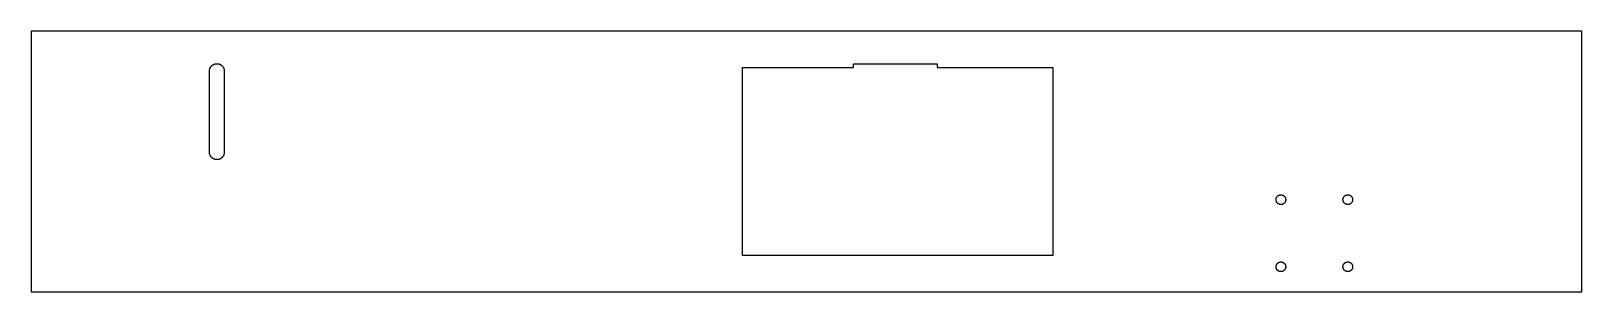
# Model space of a CAD drawing. Header units: metres. Extents: x 0 to 834, y 0 to 140.
import ezdxf

# ---------------------------------------------------------------- set-up
doc = ezdxf.new("R2010")
doc.units = ezdxf.units.M

msp = doc.modelspace()

# ---------------------------------------------------------------- linework, layer by layer
for p, q in [((834.5, 140), (0, 140)), ((0, 140), (0, 0)), ((834.5, 0), (834.5, 140)), ((96, 118.5), (96.0048, 118.696)), ((96, 75), (96, 118.5)), ((96.0048, 118.696), (96.0193, 118.892)), ((96.0193, 118.892), (96.0433, 119.087)), ((96.0433, 119.087), (96.0769, 119.28)), ((96.0769, 119.28), (96.1199, 119.472)), ((96.1199, 119.472), (96.1722, 119.661)), ((96.1722, 119.661), (96.2338, 119.848)), ((96.2338, 119.848), (96.3045, 120.031)), ((96.3045, 120.031), (96.384, 120.21)), ((96.384, 120.21), (96.4723, 120.386)), ((96.4723, 120.386), (96.5691, 120.556)), ((96.5691, 120.556), (96.6741, 120.722)), ((96.6741, 120.722), (96.7872, 120.883)), ((96.7872, 120.883), (96.908, 121.038)), ((96.908, 121.038), (97.0362, 121.186)), ((97.0362, 121.186), (97.1716, 121.328)), ((97.1716, 121.328), (97.3138, 121.464)), ((97.3138, 121.464), (97.4624, 121.592)), ((97.4624, 121.592), (97.6172, 121.713)), ((97.6172, 121.713), (97.7777, 121.826)), ((97.7777, 121.826), (97.9436, 121.931)), ((97.9436, 121.931), (98.1144, 122.028)), ((98.1144, 122.028), (98.2898, 122.116)), ((98.2898, 122.116), (98.4693, 122.196)), ((98.4693, 122.196), (98.6524, 122.266)), ((98.6524, 122.266), (98.8389, 122.328)), ((98.8389, 122.328), (99.0281, 122.38)), ((99.0281, 122.38), (99.2196, 122.423)), ((99.2196, 122.423), (99.4131, 122.457)), ((99.4131, 122.457), (99.6079, 122.481)), ((99.6079, 122.481), (99.8037, 122.495)), ((99.8037, 122.495), (100, 122.5)), ((100, 122.5), (100.196, 122.495)), ((100.196, 122.495), (100.392, 122.481)), ((100.392, 122.481), (100.587, 122.457)), ((100.587, 122.457), (100.78, 122.423)), ((100.78, 122.423), (100.972, 122.38)), ((100.972, 122.38), (101.161, 122.328)), ((101.161, 122.328), (101.348, 122.266)), ((101.348, 122.266), (101.531, 122.196)), ((101.531, 122.196), (101.71, 122.116)), ((101.71, 122.116), (101.886, 122.028)), ((101.886, 122.028), (102.056, 121.931)), ((102.056, 121.931), (102.222, 121.826)), ((102.222, 121.826), (102.383, 121.713)), ((102.383, 121.713), (102.538, 121.592)), ((102.538, 121.592), (102.686, 121.464)), ((102.686, 121.464), (102.828, 121.328)), ((102.828, 121.328), (102.964, 121.186)), ((102.964, 121.186), (103.092, 121.038)), ((103.092, 121.038), (103.213, 120.883)), ((103.213, 120.883), (103.326, 120.722)), ((103.326, 120.722), (103.431, 120.556)), ((103.431, 120.556), (103.528, 120.386)), ((103.528, 120.386), (103.616, 120.21)), ((103.616, 120.21), (103.696, 120.031)), ((103.696, 120.031), (103.766, 119.848)), ((103.766, 119.848), (103.828, 119.661)), ((103.828, 119.661), (103.88, 119.472)), ((103.88, 119.472), (103.923, 119.28)), ((103.923, 119.28), (103.957, 119.087)), ((103.957, 119.087), (103.981, 118.892)), ((103.981, 118.892), (103.995, 118.696)), ((103.995, 118.696), (104, 118.5)), ((104, 118.5), (104, 75)), ((382.8, 120.31), (382.801, 120.32)), ((382.8, 120.3), (382.8, 120.31)), ((382.8, 19.7), (382.8, 120.3)), ((382.801, 120.32), (382.802, 120.329)), ((382.802, 120.329), (382.804, 120.339)), ((382.804, 120.339), (382.806, 120.349)), ((382.806, 120.349), (382.809, 120.358)), ((382.809, 120.358), (382.812, 120.367)), ((382.812, 120.367), (382.815, 120.377)), ((382.815, 120.377), (382.819, 120.386)), ((382.819, 120.386), (382.824, 120.394)), ((382.824, 120.394), (382.828, 120.403)), ((382.828, 120.403), (382.834, 120.411)), ((382.834, 120.411), (382.839, 120.419)), ((382.839, 120.419), (382.845, 120.427)), ((382.845, 120.427), (382.852, 120.434)), ((382.852, 120.434), (382.859, 120.441)), ((382.859, 120.441), (382.866, 120.448)), ((382.866, 120.448), (382.873, 120.455)), ((382.873, 120.455), (382.881, 120.461)), ((382.881, 120.461), (382.889, 120.466)), ((382.889, 120.466), (382.897, 120.472)), ((382.897, 120.472), (382.906, 120.476)), ((382.906, 120.476), (382.914, 120.481)), ((382.914, 120.481), (382.923, 120.485)), ((382.923, 120.485), (382.933, 120.488)), ((382.933, 120.488), (382.942, 120.491)), ((382.942, 120.491), (382.951, 120.494)), ((382.951, 120.494), (382.961, 120.496)), ((382.961, 120.496), (382.971, 120.498)), ((382.971, 120.498), (382.98, 120.499)), ((382.98, 120.499), (382.99, 120.5)), ((382.99, 120.5), (383, 120.5)), ((383, 120.5), (442.5, 120.5)), ((442.5, 120.5), (442.5, 122.5)), ((442.5, 122.5), (487.5, 122.5)), ((487.5, 122.5), (487.5, 120.5)), ((487.5, 120.5), (549.6, 120.5)), ((549.6, 120.5), (549.61, 120.5)), ((549.61, 120.5), (549.62, 120.499)), ((549.62, 120.499), (549.629, 120.498)), ((549.629, 120.498), (549.639, 120.496)), ((549.639, 120.496), (549.649, 120.494)), ((549.649, 120.494), (549.658, 120.491)), ((549.658, 120.491), (549.667, 120.488)), ((549.667, 120.488), (549.677, 120.485)), ((549.677, 120.485), (549.685, 120.481)), ((549.685, 120.481), (549.694, 120.476)), ((549.694, 120.476), (549.703, 120.472)), ((549.703, 120.472), (549.711, 120.466)), ((549.711, 120.466), (549.719, 120.461)), ((549.719, 120.461), (549.727, 120.455)), ((549.727, 120.455), (549.734, 120.448)), ((549.734, 120.448), (549.741, 120.441)), ((549.741, 120.441), (549.748, 120.434)), ((549.748, 120.434), (549.755, 120.427)), ((549.755, 120.427), (549.761, 120.419)), ((549.761, 120.419), (549.766, 120.411)), ((549.766, 120.411), (549.772, 120.403)), ((549.772, 120.403), (549.776, 120.394)), ((549.776, 120.394), (549.781, 120.386)), ((549.781, 120.386), (549.785, 120.377)), ((549.785, 120.377), (549.788, 120.367)), ((549.788, 120.367), (549.791, 120.358)), ((549.791, 120.358), (549.794, 120.349)), ((549.794, 120.349), (549.796, 120.339)), ((549.796, 120.339), (549.798, 120.329)), ((549.798, 120.329), (549.799, 120.32)), ((549.799, 120.32), (549.8, 120.31)), ((549.8, 120.31), (549.8, 120.3)), ((549.8, 120.3), (549.8, 19.7)), ((96.0048, 74.8037), (96, 75)), ((96.0193, 74.6079), (96.0048, 74.8037)), ((96.0433, 74.4131), (96.0193, 74.6079)), ((96.0769, 74.2196), (96.0433, 74.4131)), ((96.1199, 74.0281), (96.0769, 74.2196)), ((96.1722, 73.8389), (96.1199, 74.0281)), ((96.2338, 73.6524), (96.1722, 73.8389)), ((96.3045, 73.4693), (96.2338, 73.6524)), ((96.384, 73.2898), (96.3045, 73.4693)), ((96.4723, 73.1144), (96.384, 73.2898)), ((96.5691, 72.9436), (96.4723, 73.1144)), ((96.6741, 72.7777), (96.5691, 72.9436)), ((96.7872, 72.6172), (96.6741, 72.7777)), ((96.908, 72.4624), (96.7872, 72.6172)), ((97.0362, 72.3138), (96.908, 72.4624)), ((97.1716, 72.1716), (97.0362, 72.3138)), ((97.3138, 72.0362), (97.1716, 72.1716)), ((97.4624, 71.908), (97.3138, 72.0362)), ((97.6172, 71.7872), (97.4624, 71.908)), ((97.7777, 71.6741), (97.6172, 71.7872)), ((97.9436, 71.5691), (97.7777, 71.6741)), ((98.1144, 71.4723), (97.9436, 71.5691)), ((98.2898, 71.384), (98.1144, 71.4723)), ((98.4693, 71.3045), (98.2898, 71.384)), ((98.6524, 71.2338), (98.4693, 71.3045)), ((98.8389, 71.1722), (98.6524, 71.2338)), ((99.0281, 71.1199), (98.8389, 71.1722)), ((99.2196, 71.0769), (99.0281, 71.1199)), ((99.4131, 71.0433), (99.2196, 71.0769)), ((99.6079, 71.0193), (99.4131, 71.0433)), ((99.8037, 71.0048), (99.6079, 71.0193)), ((100, 71), (99.8037, 71.0048)), ((100.196, 71.0048), (100, 71)), ((100.392, 71.0193), (100.196, 71.0048)), ((100.587, 71.0433), (100.392, 71.0193)), ((100.78, 71.0769), (100.587, 71.0433)), ((100.972, 71.1199), (100.78, 71.0769)), ((101.161, 71.1722), (100.972, 71.1199)), ((101.348, 71.2338), (101.161, 71.1722)), ((101.531, 71.3045), (101.348, 71.2338)), ((101.71, 71.384), (101.531, 71.3045)), ((101.886, 71.4723), (101.71, 71.384)), ((102.056, 71.5691), (101.886, 71.4723)), ((102.222, 71.6741), (102.056, 71.5691)), ((102.383, 71.7872), (102.222, 71.6741)), ((102.538, 71.908), (102.383, 71.7872)), ((102.686, 72.0362), (102.538, 71.908)), ((102.828, 72.1716), (102.686, 72.0362)), ((102.964, 72.3138), (102.828, 72.1716)), ((103.092, 72.4624), (102.964, 72.3138)), ((103.213, 72.6172), (103.092, 72.4624)), ((103.326, 72.7777), (103.213, 72.6172)), ((103.431, 72.9436), (103.326, 72.7777)), ((103.528, 73.1144), (103.431, 72.9436)), ((103.616, 73.2898), (103.528, 73.1144)), ((103.696, 73.4693), (103.616, 73.2898)), ((103.766, 73.6524), (103.696, 73.4693)), ((103.828, 73.8389), (103.766, 73.6524)), ((103.88, 74.0281), (103.828, 73.8389)), ((103.923, 74.2196), (103.88, 74.0281)), ((103.957, 74.4131), (103.923, 74.2196)), ((103.981, 74.6079), (103.957, 74.4131)), ((103.995, 74.8037), (103.981, 74.6079)), ((104, 75), (103.995, 74.8037)), ((669.95, 50.0072), (669.978, 50.1317)), ((669.978, 50.1317), (670.012, 50.2547)), ((670.012, 50.2547), (670.052, 50.3759)), ((670.052, 50.3759), (670.098, 50.495)), ((670.098, 50.495), (670.15, 50.6116)), ((670.15, 50.6116), (670.207, 50.7256)), ((670.207, 50.7256), (670.27, 50.8367)), ((670.27, 50.8367), (670.338, 50.9445)), ((670.338, 50.9445), (670.412, 51.0488)), ((670.412, 51.0488), (670.49, 51.1494)), ((670.49, 51.1494), (670.574, 51.246)), ((670.574, 51.246), (670.661, 51.3385)), ((670.661, 51.3385), (670.754, 51.4265)), ((670.754, 51.4265), (670.851, 51.5098)), ((670.851, 51.5098), (670.951, 51.5883)), ((670.951, 51.5883), (671.056, 51.6618)), ((671.056, 51.6618), (671.163, 51.7301)), ((671.163, 51.7301), (671.274, 51.793)), ((671.274, 51.793), (671.388, 51.8504)), ((671.388, 51.8504), (671.505, 51.9021)), ((671.505, 51.9021), (671.624, 51.948)), ((671.624, 51.948), (671.745, 51.988)), ((671.745, 51.988), (671.868, 52.0221)), ((671.868, 52.0221), (671.993, 52.05)), ((671.993, 52.05), (672.119, 52.0719)), ((672.119, 52.0719), (672.245, 52.0875)), ((672.245, 52.0875), (672.372, 52.0969)), ((672.372, 52.0969), (672.5, 52.1)), ((672.5, 52.1), (672.628, 52.0969)), ((672.628, 52.0969), (672.755, 52.0875)), ((672.755, 52.0875), (672.881, 52.0719)), ((672.881, 52.0719), (673.007, 52.05)), ((673.007, 52.05), (673.132, 52.0221)), ((673.132, 52.0221), (673.255, 51.988)), ((673.255, 51.988), (673.376, 51.948)), ((673.376, 51.948), (673.495, 51.9021)), ((673.495, 51.9021), (673.612, 51.8504)), ((673.612, 51.8504), (673.726, 51.793)), ((673.726, 51.793), (673.837, 51.7301)), ((673.837, 51.7301), (673.944, 51.6618)), ((673.944, 51.6618), (674.049, 51.5883)), ((674.049, 51.5883), (674.149, 51.5098)), ((674.149, 51.5098), (674.246, 51.4265)), ((674.246, 51.4265), (674.339, 51.3385)), ((674.339, 51.3385), (674.426, 51.246)), ((674.426, 51.246), (674.51, 51.1494)), ((674.51, 51.1494), (674.588, 51.0488)), ((674.588, 51.0488), (674.662, 50.9445)), ((674.662, 50.9445), (674.73, 50.8367)), ((674.73, 50.8367), (674.793, 50.7256)), ((674.793, 50.7256), (674.85, 50.6116)), ((674.85, 50.6116), (674.902, 50.495)), ((674.902, 50.495), (674.948, 50.3759)), ((674.948, 50.3759), (674.988, 50.2547)), ((674.988, 50.2547), (675.022, 50.1317)), ((675.022, 50.1317), (675.05, 50.0072)), ((705.95, 50.0072), (705.978, 50.1317)), ((705.978, 50.1317), (706.012, 50.2547)), ((706.012, 50.2547), (706.052, 50.3759)), ((706.052, 50.3759), (706.098, 50.495)), ((706.098, 50.495), (706.15, 50.6116)), ((706.15, 50.6116), (706.207, 50.7256)), ((706.207, 50.7256), (706.27, 50.8367)), ((706.27, 50.8367), (706.338, 50.9445)), ((706.338, 50.9445), (706.412, 51.0488)), ((706.412, 51.0488), (706.49, 51.1494)), ((706.49, 51.1494), (706.574, 51.246)), ((706.574, 51.246), (706.661, 51.3385)), ((706.661, 51.3385), (706.754, 51.4265)), ((706.754, 51.4265), (706.851, 51.5098)), ((706.851, 51.5098), (706.951, 51.5883)), ((706.951, 51.5883), (707.056, 51.6618)), ((707.056, 51.6618), (707.163, 51.7301)), ((707.163, 51.7301), (707.274, 51.793)), ((707.274, 51.793), (707.388, 51.8504)), ((707.388, 51.8504), (707.505, 51.9021)), ((707.505, 51.9021), (707.624, 51.948)), ((707.624, 51.948), (707.745, 51.988)), ((707.745, 51.988), (707.868, 52.0221)), ((707.868, 52.0221), (707.993, 52.05)), ((707.993, 52.05), (708.119, 52.0719)), ((708.119, 52.0719), (708.245, 52.0875)), ((708.245, 52.0875), (708.372, 52.0969)), ((708.372, 52.0969), (708.5, 52.1)), ((708.5, 52.1), (708.628, 52.0969)), ((708.628, 52.0969), (708.755, 52.0875)), ((708.755, 52.0875), (708.881, 52.0719)), ((708.881, 52.0719), (709.007, 52.05)), ((709.007, 52.05), (709.132, 52.0221)), ((709.132, 52.0221), (709.255, 51.988)), ((709.255, 51.988), (709.376, 51.948)), ((709.376, 51.948), (709.495, 51.9021)), ((709.495, 51.9021), (709.612, 51.8504)), ((709.612, 51.8504), (709.726, 51.793)), ((709.726, 51.793), (709.837, 51.7301)), ((709.837, 51.7301), (709.944, 51.6618)), ((709.944, 51.6618), (710.049, 51.5883)), ((710.049, 51.5883), (710.149, 51.5098)), ((710.149, 51.5098), (710.246, 51.4265)), ((710.246, 51.4265), (710.339, 51.3385)), ((710.339, 51.3385), (710.426, 51.246)), ((710.426, 51.246), (710.51, 51.1494)), ((710.51, 51.1494), (710.588, 51.0488)), ((710.588, 51.0488), (710.662, 50.9445)), ((710.662, 50.9445), (710.73, 50.8367)), ((710.73, 50.8367), (710.793, 50.7256)), ((710.793, 50.7256), (710.85, 50.6116)), ((710.85, 50.6116), (710.902, 50.495)), ((710.902, 50.495), (710.948, 50.3759)), ((710.948, 50.3759), (710.988, 50.2547)), ((710.988, 50.2547), (711.022, 50.1317)), ((711.022, 50.1317), (711.05, 50.0072)), ((669.9, 49.5), (669.903, 49.6276)), ((669.903, 49.3724), (669.9, 49.5)), ((669.903, 49.6276), (669.913, 49.7548)), ((669.913, 49.2451), (669.903, 49.3724)), ((669.913, 49.7548), (669.928, 49.8815)), ((669.928, 49.1185), (669.913, 49.2451)), ((669.928, 49.8815), (669.95, 50.0072)), ((669.95, 48.9928), (669.928, 49.1185)), ((669.978, 48.8682), (669.95, 48.9928)), ((670.012, 48.7453), (669.978, 48.8682)), ((670.052, 48.6241), (670.012, 48.7453)), ((670.098, 48.505), (670.052, 48.6241)), ((670.15, 48.3884), (670.098, 48.505)), ((670.207, 48.2744), (670.15, 48.3884)), ((670.27, 48.1633), (670.207, 48.2744)), ((670.338, 48.0555), (670.27, 48.1633)), ((670.412, 47.9512), (670.338, 48.0555)), ((670.49, 47.8506), (670.412, 47.9512)), ((670.574, 47.7539), (670.49, 47.8506)), ((670.661, 47.6615), (670.574, 47.7539)), ((670.754, 47.5735), (670.661, 47.6615)), ((670.851, 47.4902), (670.754, 47.5735)), ((670.951, 47.4117), (670.851, 47.4902)), ((671.056, 47.3382), (670.951, 47.4117)), ((671.163, 47.2699), (671.056, 47.3382)), ((671.274, 47.207), (671.163, 47.2699)), ((671.388, 47.1496), (671.274, 47.207)), ((671.505, 47.0979), (671.388, 47.1496)), ((671.624, 47.052), (671.505, 47.0979)), ((671.745, 47.0119), (671.624, 47.052)), ((671.868, 46.9779), (671.745, 47.0119)), ((671.993, 46.95), (671.868, 46.9779)), ((672.119, 46.9281), (671.993, 46.95)), ((672.245, 46.9125), (672.119, 46.9281)), ((672.372, 46.9031), (672.245, 46.9125)), ((672.5, 46.9), (672.372, 46.9031)), ((672.628, 46.9031), (672.5, 46.9)), ((672.755, 46.9125), (672.628, 46.9031)), ((672.881, 46.9281), (672.755, 46.9125)), ((673.007, 46.95), (672.881, 46.9281)), ((673.132, 46.9779), (673.007, 46.95)), ((673.255, 47.0119), (673.132, 46.9779)), ((673.376, 47.052), (673.255, 47.0119)), ((673.495, 47.0979), (673.376, 47.052)), ((673.612, 47.1496), (673.495, 47.0979)), ((673.726, 47.207), (673.612, 47.1496)), ((673.837, 47.2699), (673.726, 47.207)), ((673.944, 47.3382), (673.837, 47.2699)), ((674.049, 47.4117), (673.944, 47.3382)), ((674.149, 47.4902), (674.049, 47.4117)), ((674.246, 47.5735), (674.149, 47.4902)), ((674.339, 47.6615), (674.246, 47.5735)), ((674.426, 47.7539), (674.339, 47.6615)), ((674.51, 47.8506), (674.426, 47.7539)), ((674.588, 47.9512), (674.51, 47.8506)), ((674.662, 48.0555), (674.588, 47.9512)), ((674.73, 48.1633), (674.662, 48.0555)), ((674.793, 48.2744), (674.73, 48.1633)), ((674.85, 48.3884), (674.793, 48.2744)), ((674.902, 48.505), (674.85, 48.3884)), ((674.948, 48.6241), (674.902, 48.505)), ((674.988, 48.7453), (674.948, 48.6241)), ((675.022, 48.8682), (674.988, 48.7453)), ((675.05, 48.9928), (675.022, 48.8682)), ((675.05, 50.0072), (675.072, 49.8815)), ((675.072, 49.1185), (675.05, 48.9928)), ((675.072, 49.8815), (675.087, 49.7548)), ((675.087, 49.2451), (675.072, 49.1185)), ((675.087, 49.7548), (675.097, 49.6276)), ((675.097, 49.3724), (675.087, 49.2451)), ((675.097, 49.6276), (675.1, 49.5)), ((675.1, 49.5), (675.097, 49.3724)), ((705.9, 49.5), (705.903, 49.6276)), ((705.903, 49.3724), (705.9, 49.5)), ((705.903, 49.6276), (705.913, 49.7548)), ((705.913, 49.2451), (705.903, 49.3724)), ((705.913, 49.7548), (705.928, 49.8815)), ((705.928, 49.1185), (705.913, 49.2451)), ((705.928, 49.8815), (705.95, 50.0072)), ((705.95, 48.9928), (705.928, 49.1185)), ((705.978, 48.8682), (705.95, 48.9928)), ((706.012, 48.7453), (705.978, 48.8682)), ((706.052, 48.6241), (706.012, 48.7453)), ((706.098, 48.505), (706.052, 48.6241)), ((706.15, 48.3884), (706.098, 48.505)), ((706.207, 48.2744), (706.15, 48.3884)), ((706.27, 48.1633), (706.207, 48.2744)), ((706.338, 48.0555), (706.27, 48.1633)), ((706.412, 47.9512), (706.338, 48.0555)), ((706.49, 47.8506), (706.412, 47.9512)), ((706.574, 47.7539), (706.49, 47.8506)), ((706.661, 47.6615), (706.574, 47.7539)), ((706.754, 47.5735), (706.661, 47.6615)), ((706.851, 47.4902), (706.754, 47.5735)), ((706.951, 47.4117), (706.851, 47.4902)), ((707.056, 47.3382), (706.951, 47.4117)), ((707.163, 47.2699), (707.056, 47.3382)), ((707.274, 47.207), (707.163, 47.2699)), ((707.388, 47.1496), (707.274, 47.207)), ((707.505, 47.0979), (707.388, 47.1496)), ((707.624, 47.052), (707.505, 47.0979)), ((707.745, 47.0119), (707.624, 47.052)), ((707.868, 46.9779), (707.745, 47.0119)), ((707.993, 46.95), (707.868, 46.9779)), ((708.119, 46.9281), (707.993, 46.95)), ((708.245, 46.9125), (708.119, 46.9281)), ((708.372, 46.9031), (708.245, 46.9125)), ((708.5, 46.9), (708.372, 46.9031)), ((708.628, 46.9031), (708.5, 46.9)), ((708.755, 46.9125), (708.628, 46.9031)), ((708.881, 46.9281), (708.755, 46.9125)), ((709.007, 46.95), (708.881, 46.9281)), ((709.132, 46.9779), (709.007, 46.95)), ((709.255, 47.0119), (709.132, 46.9779)), ((709.376, 47.052), (709.255, 47.0119)), ((709.495, 47.0979), (709.376, 47.052)), ((709.612, 47.1496), (709.495, 47.0979)), ((709.726, 47.207), (709.612, 47.1496)), ((709.837, 47.2699), (709.726, 47.207)), ((709.944, 47.3382), (709.837, 47.2699)), ((710.049, 47.4117), (709.944, 47.3382)), ((710.149, 47.4902), (710.049, 47.4117)), ((710.246, 47.5735), (710.149, 47.4902)), ((710.339, 47.6615), (710.246, 47.5735)), ((710.426, 47.7539), (710.339, 47.6615)), ((710.51, 47.8506), (710.426, 47.7539)), ((710.588, 47.9512), (710.51, 47.8506)), ((710.662, 48.0555), (710.588, 47.9512)), ((710.73, 48.1633), (710.662, 48.0555)), ((710.793, 48.2744), (710.73, 48.1633)), ((710.85, 48.3884), (710.793, 48.2744)), ((710.902, 48.505), (710.85, 48.3884)), ((710.948, 48.6241), (710.902, 48.505)), ((710.988, 48.7453), (710.948, 48.6241)), ((711.022, 48.8682), (710.988, 48.7453)), ((711.05, 48.9928), (711.022, 48.8682)), ((711.05, 50.0072), (711.072, 49.8815)), ((711.072, 49.1185), (711.05, 48.9928)), ((711.072, 49.8815), (711.087, 49.7548)), ((711.087, 49.2451), (711.072, 49.1185)), ((711.087, 49.7548), (711.097, 49.6276)), ((711.097, 49.3724), (711.087, 49.2451)), ((711.097, 49.6276), (711.1, 49.5)), ((711.1, 49.5), (711.097, 49.3724)), ((382.8, 19.6902), (382.8, 19.7)), ((382.801, 19.6804), (382.8, 19.6902)), ((382.802, 19.6707), (382.801, 19.6804)), ((382.804, 19.661), (382.802, 19.6707)), ((382.806, 19.6514), (382.804, 19.661)), ((382.809, 19.6419), (382.806, 19.6514)), ((382.812, 19.6326), (382.809, 19.6419)), ((382.815, 19.6235), (382.812, 19.6326)), ((382.819, 19.6145), (382.815, 19.6235)), ((382.824, 19.6057), (382.819, 19.6145)), ((382.828, 19.5972), (382.824, 19.6057)), ((382.834, 19.5889), (382.828, 19.5972)), ((382.839, 19.5809), (382.834, 19.5889)), ((382.845, 19.5731), (382.839, 19.5809)), ((382.852, 19.5657), (382.845, 19.5731)), ((382.859, 19.5586), (382.852, 19.5657)), ((382.866, 19.5518), (382.859, 19.5586)), ((382.873, 19.5454), (382.866, 19.5518)), ((382.881, 19.5394), (382.873, 19.5454)), ((382.889, 19.5337), (382.881, 19.5394)), ((382.897, 19.5284), (382.889, 19.5337)), ((382.906, 19.5236), (382.897, 19.5284)), ((382.914, 19.5192), (382.906, 19.5236)), ((382.923, 19.5152), (382.914, 19.5192)), ((382.933, 19.5117), (382.923, 19.5152)), ((382.942, 19.5086), (382.933, 19.5117)), ((382.951, 19.506), (382.942, 19.5086)), ((382.961, 19.5038), (382.951, 19.506)), ((382.971, 19.5022), (382.961, 19.5038)), ((382.98, 19.501), (382.971, 19.5022)), ((382.99, 19.5002), (382.98, 19.501)), ((383, 19.5), (382.99, 19.5002)), ((549.6, 19.5), (383, 19.5)), ((549.61, 19.5002), (549.6, 19.5)), ((549.62, 19.501), (549.61, 19.5002)), ((549.629, 19.5022), (549.62, 19.501)), ((549.639, 19.5038), (549.629, 19.5022)), ((549.649, 19.506), (549.639, 19.5038)), ((549.658, 19.5086), (549.649, 19.506)), ((549.667, 19.5117), (549.658, 19.5086)), ((549.677, 19.5152), (549.667, 19.5117)), ((549.685, 19.5192), (549.677, 19.5152)), ((549.694, 19.5236), (549.685, 19.5192)), ((549.703, 19.5284), (549.694, 19.5236)), ((549.711, 19.5337), (549.703, 19.5284)), ((549.719, 19.5394), (549.711, 19.5337)), ((549.727, 19.5454), (549.719, 19.5394)), ((549.734, 19.5518), (549.727, 19.5454)), ((549.741, 19.5586), (549.734, 19.5518)), ((549.748, 19.5657), (549.741, 19.5586)), ((549.755, 19.5731), (549.748, 19.5657)), ((549.761, 19.5809), (549.755, 19.5731)), ((549.766, 19.5889), (549.761, 19.5809)), ((549.772, 19.5972), (549.766, 19.5889)), ((549.776, 19.6057), (549.772, 19.5972)), ((549.781, 19.6145), (549.776, 19.6057)), ((549.785, 19.6235), (549.781, 19.6145)), ((549.788, 19.6326), (549.785, 19.6235)), ((549.791, 19.6419), (549.788, 19.6326)), ((549.794, 19.6514), (549.791, 19.6419)), ((549.796, 19.661), (549.794, 19.6514)), ((549.798, 19.6707), (549.796, 19.661)), ((549.799, 19.6804), (549.798, 19.6707)), ((549.8, 19.6902), (549.799, 19.6804)), ((549.8, 19.7), (549.8, 19.6902)), ((669.9, 13.5), (669.903, 13.6276)), ((669.903, 13.3724), (669.9, 13.5)), ((669.903, 13.6276), (669.913, 13.7548)), ((669.913, 13.2451), (669.903, 13.3724)), ((669.913, 13.7548), (669.928, 13.8815)), ((669.928, 13.1185), (669.913, 13.2451)), ((669.928, 13.8815), (669.95, 14.0072)), ((669.95, 12.9928), (669.928, 13.1185)), ((669.95, 14.0072), (669.978, 14.1317)), ((669.978, 12.8682), (669.95, 12.9928)), ((669.978, 14.1317), (670.012, 14.2547)), ((670.012, 12.7453), (669.978, 12.8682)), ((670.012, 14.2547), (670.052, 14.3759)), ((670.052, 12.6241), (670.012, 12.7453)), ((670.052, 14.3759), (670.098, 14.495)), ((670.098, 12.505), (670.052, 12.6241)), ((670.098, 14.495), (670.15, 14.6116)), ((670.15, 12.3884), (670.098, 12.505)), ((670.15, 14.6116), (670.207, 14.7256)), ((670.207, 12.2744), (670.15, 12.3884)), ((670.207, 14.7256), (670.27, 14.8367)), ((670.27, 12.1633), (670.207, 12.2744)), ((670.27, 14.8367), (670.338, 14.9445)), ((670.338, 12.0555), (670.27, 12.1633)), ((670.338, 14.9445), (670.412, 15.0488)), ((670.412, 11.9512), (670.338, 12.0555)), ((670.412, 15.0488), (670.49, 15.1494)), ((670.49, 11.8506), (670.412, 11.9512)), ((670.49, 15.1494), (670.574, 15.246)), ((670.574, 11.7539), (670.49, 11.8506)), ((670.574, 15.246), (670.661, 15.3385)), ((670.661, 11.6615), (670.574, 11.7539)), ((670.661, 15.3385), (670.754, 15.4265)), ((670.754, 11.5735), (670.661, 11.6615)), ((670.754, 15.4265), (670.851, 15.5098)), ((670.851, 11.4902), (670.754, 11.5735)), ((670.851, 15.5098), (670.951, 15.5883)), ((670.951, 11.4117), (670.851, 11.4902)), ((670.951, 15.5883), (671.056, 15.6618)), ((671.056, 11.3382), (670.951, 11.4117)), ((671.056, 15.6618), (671.163, 15.7301)), ((671.163, 11.2699), (671.056, 11.3382)), ((671.163, 15.7301), (671.274, 15.793)), ((671.274, 11.207), (671.163, 11.2699)), ((671.274, 15.793), (671.388, 15.8504)), ((671.388, 11.1496), (671.274, 11.207)), ((671.388, 15.8504), (671.505, 15.9021)), ((671.505, 11.0979), (671.388, 11.1496)), ((671.505, 15.9021), (671.624, 15.948)), ((671.624, 11.052), (671.505, 11.0979)), ((671.624, 15.948), (671.745, 15.988)), ((671.745, 11.0119), (671.624, 11.052)), ((671.745, 15.988), (671.868, 16.0221)), ((671.868, 10.9779), (671.745, 11.0119)), ((671.868, 16.0221), (671.993, 16.05)), ((671.993, 10.95), (671.868, 10.9779)), ((671.993, 16.05), (672.119, 16.0719)), ((672.119, 10.9281), (671.993, 10.95)), ((672.119, 16.0719), (672.245, 16.0875)), ((672.245, 10.9125), (672.119, 10.9281)), ((672.245, 16.0875), (672.372, 16.0969)), ((672.372, 10.9031), (672.245, 10.9125)), ((672.372, 16.0969), (672.5, 16.1)), ((672.5, 10.9), (672.372, 10.9031)), ((672.5, 16.1), (672.628, 16.0969)), ((672.628, 10.9031), (672.5, 10.9)), ((672.628, 16.0969), (672.755, 16.0875)), ((672.755, 10.9125), (672.628, 10.9031)), ((672.755, 16.0875), (672.881, 16.0719)), ((672.881, 10.9281), (672.755, 10.9125)), ((672.881, 16.0719), (673.007, 16.05)), ((673.007, 10.95), (672.881, 10.9281)), ((673.007, 16.05), (673.132, 16.0221)), ((673.132, 10.9779), (673.007, 10.95)), ((673.132, 16.0221), (673.255, 15.988)), ((673.255, 11.0119), (673.132, 10.9779)), ((673.255, 15.988), (673.376, 15.948)), ((673.376, 11.052), (673.255, 11.0119)), ((673.376, 15.948), (673.495, 15.9021)), ((673.495, 11.0979), (673.376, 11.052)), ((673.495, 15.9021), (673.612, 15.8504)), ((673.612, 11.1496), (673.495, 11.0979)), ((673.612, 15.8504), (673.726, 15.793)), ((673.726, 11.207), (673.612, 11.1496)), ((673.726, 15.793), (673.837, 15.7301)), ((673.837, 11.2699), (673.726, 11.207)), ((673.837, 15.7301), (673.944, 15.6618)), ((673.944, 11.3382), (673.837, 11.2699)), ((673.944, 15.6618), (674.049, 15.5883)), ((674.049, 11.4117), (673.944, 11.3382)), ((674.049, 15.5883), (674.149, 15.5098)), ((674.149, 11.4902), (674.049, 11.4117)), ((674.149, 15.5098), (674.246, 15.4265)), ((674.246, 11.5735), (674.149, 11.4902)), ((674.246, 15.4265), (674.339, 15.3385)), ((674.339, 11.6615), (674.246, 11.5735)), ((674.339, 15.3385), (674.426, 15.246)), ((674.426, 11.7539), (674.339, 11.6615)), ((674.426, 15.246), (674.51, 15.1494)), ((674.51, 11.8506), (674.426, 11.7539)), ((674.51, 15.1494), (674.588, 15.0488)), ((674.588, 11.9512), (674.51, 11.8506)), ((674.588, 15.0488), (674.662, 14.9445)), ((674.662, 12.0555), (674.588, 11.9512)), ((674.662, 14.9445), (674.73, 14.8367)), ((674.73, 12.1633), (674.662, 12.0555)), ((674.73, 14.8367), (674.793, 14.7256)), ((674.793, 12.2744), (674.73, 12.1633)), ((674.793, 14.7256), (674.85, 14.6116)), ((674.85, 12.3884), (674.793, 12.2744)), ((674.85, 14.6116), (674.902, 14.495)), ((674.902, 12.505), (674.85, 12.3884)), ((674.902, 14.495), (674.948, 14.3759)), ((674.948, 12.6241), (674.902, 12.505)), ((674.948, 14.3759), (674.988, 14.2547)), ((674.988, 12.7453), (674.948, 12.6241)), ((674.988, 14.2547), (675.022, 14.1317)), ((675.022, 12.8682), (674.988, 12.7453)), ((675.022, 14.1317), (675.05, 14.0072)), ((675.05, 12.9928), (675.022, 12.8682)), ((675.05, 14.0072), (675.072, 13.8815)), ((675.072, 13.1185), (675.05, 12.9928)), ((675.072, 13.8815), (675.087, 13.7548)), ((675.087, 13.2451), (675.072, 13.1185)), ((675.087, 13.7548), (675.097, 13.6276)), ((675.097, 13.3724), (675.087, 13.2451)), ((675.097, 13.6276), (675.1, 13.5)), ((675.1, 13.5), (675.097, 13.3724)), ((705.9, 13.5), (705.903, 13.6276)), ((705.903, 13.3724), (705.9, 13.5)), ((705.903, 13.6276), (705.913, 13.7548)), ((705.913, 13.2451), (705.903, 13.3724)), ((705.913, 13.7548), (705.928, 13.8815)), ((705.928, 13.1185), (705.913, 13.2451)), ((705.928, 13.8815), (705.95, 14.0072)), ((705.95, 12.9928), (705.928, 13.1185)), ((705.95, 14.0072), (705.978, 14.1317)), ((705.978, 12.8682), (705.95, 12.9928)), ((705.978, 14.1317), (706.012, 14.2547)), ((706.012, 12.7453), (705.978, 12.8682)), ((706.012, 14.2547), (706.052, 14.3759)), ((706.052, 12.6241), (706.012, 12.7453)), ((706.052, 14.3759), (706.098, 14.495)), ((706.098, 12.505), (706.052, 12.6241)), ((706.098, 14.495), (706.15, 14.6116)), ((706.15, 12.3884), (706.098, 12.505)), ((706.15, 14.6116), (706.207, 14.7256)), ((706.207, 12.2744), (706.15, 12.3884)), ((706.207, 14.7256), (706.27, 14.8367)), ((706.27, 12.1633), (706.207, 12.2744)), ((706.27, 14.8367), (706.338, 14.9445)), ((706.338, 12.0555), (706.27, 12.1633)), ((706.338, 14.9445), (706.412, 15.0488)), ((706.412, 11.9512), (706.338, 12.0555)), ((706.412, 15.0488), (706.49, 15.1494)), ((706.49, 11.8506), (706.412, 11.9512)), ((706.49, 15.1494), (706.574, 15.246)), ((706.574, 11.7539), (706.49, 11.8506)), ((706.574, 15.246), (706.661, 15.3385)), ((706.661, 11.6615), (706.574, 11.7539)), ((706.661, 15.3385), (706.754, 15.4265)), ((706.754, 11.5735), (706.661, 11.6615)), ((706.754, 15.4265), (706.851, 15.5098)), ((706.851, 11.4902), (706.754, 11.5735)), ((706.851, 15.5098), (706.951, 15.5883)), ((706.951, 11.4117), (706.851, 11.4902)), ((706.951, 15.5883), (707.056, 15.6618)), ((707.056, 11.3382), (706.951, 11.4117)), ((707.056, 15.6618), (707.163, 15.7301)), ((707.163, 11.2699), (707.056, 11.3382)), ((707.163, 15.7301), (707.274, 15.793)), ((707.274, 11.207), (707.163, 11.2699)), ((707.274, 15.793), (707.388, 15.8504)), ((707.388, 11.1496), (707.274, 11.207)), ((707.388, 15.8504), (707.505, 15.9021)), ((707.505, 11.0979), (707.388, 11.1496)), ((707.505, 15.9021), (707.624, 15.948)), ((707.624, 11.052), (707.505, 11.0979)), ((707.624, 15.948), (707.745, 15.988)), ((707.745, 11.0119), (707.624, 11.052)), ((707.745, 15.988), (707.868, 16.0221)), ((707.868, 10.9779), (707.745, 11.0119)), ((707.868, 16.0221), (707.993, 16.05)), ((707.993, 10.95), (707.868, 10.9779)), ((707.993, 16.05), (708.119, 16.0719)), ((708.119, 10.9281), (707.993, 10.95)), ((708.119, 16.0719), (708.245, 16.0875)), ((708.245, 10.9125), (708.119, 10.9281)), ((708.245, 16.0875), (708.372, 16.0969)), ((708.372, 10.9031), (708.245, 10.9125)), ((708.372, 16.0969), (708.5, 16.1)), ((708.5, 10.9), (708.372, 10.9031)), ((708.5, 16.1), (708.628, 16.0969)), ((708.628, 10.9031), (708.5, 10.9)), ((708.628, 16.0969), (708.755, 16.0875)), ((708.755, 10.9125), (708.628, 10.9031)), ((708.755, 16.0875), (708.881, 16.0719)), ((708.881, 10.9281), (708.755, 10.9125)), ((708.881, 16.0719), (709.007, 16.05)), ((709.007, 10.95), (708.881, 10.9281)), ((709.007, 16.05), (709.132, 16.0221)), ((709.132, 10.9779), (709.007, 10.95)), ((709.132, 16.0221), (709.255, 15.988)), ((709.255, 11.0119), (709.132, 10.9779)), ((709.255, 15.988), (709.376, 15.948)), ((709.376, 11.052), (709.255, 11.0119)), ((709.376, 15.948), (709.495, 15.9021)), ((709.495, 11.0979), (709.376, 11.052)), ((709.495, 15.9021), (709.612, 15.8504)), ((709.612, 11.1496), (709.495, 11.0979)), ((709.612, 15.8504), (709.726, 15.793)), ((709.726, 11.207), (709.612, 11.1496)), ((709.726, 15.793), (709.837, 15.7301)), ((709.837, 11.2699), (709.726, 11.207)), ((709.837, 15.7301), (709.944, 15.6618)), ((709.944, 11.3382), (709.837, 11.2699)), ((709.944, 15.6618), (710.049, 15.5883)), ((710.049, 11.4117), (709.944, 11.3382)), ((710.049, 15.5883), (710.149, 15.5098)), ((710.149, 11.4902), (710.049, 11.4117)), ((710.149, 15.5098), (710.246, 15.4265)), ((710.246, 11.5735), (710.149, 11.4902)), ((710.246, 15.4265), (710.339, 15.3385)), ((710.339, 11.6615), (710.246, 11.5735)), ((710.339, 15.3385), (710.426, 15.246)), ((710.426, 11.7539), (710.339, 11.6615)), ((710.426, 15.246), (710.51, 15.1494)), ((710.51, 11.8506), (710.426, 11.7539)), ((710.51, 15.1494), (710.588, 15.0488)), ((710.588, 11.9512), (710.51, 11.8506)), ((710.588, 15.0488), (710.662, 14.9445)), ((710.662, 12.0555), (710.588, 11.9512)), ((710.662, 14.9445), (710.73, 14.8367)), ((710.73, 12.1633), (710.662, 12.0555)), ((710.73, 14.8367), (710.793, 14.7256)), ((710.793, 12.2744), (710.73, 12.1633)), ((710.793, 14.7256), (710.85, 14.6116)), ((710.85, 12.3884), (710.793, 12.2744)), ((710.85, 14.6116), (710.902, 14.495)), ((710.902, 12.505), (710.85, 12.3884)), ((710.902, 14.495), (710.948, 14.3759)), ((710.948, 12.6241), (710.902, 12.505)), ((710.948, 14.3759), (710.988, 14.2547)), ((710.988, 12.7453), (710.948, 12.6241)), ((710.988, 14.2547), (711.022, 14.1317)), ((711.022, 12.8682), (710.988, 12.7453)), ((711.022, 14.1317), (711.05, 14.0072)), ((711.05, 12.9928), (711.022, 12.8682)), ((711.05, 14.0072), (711.072, 13.8815)), ((711.072, 13.1185), (711.05, 12.9928)), ((711.072, 13.8815), (711.087, 13.7548)), ((711.087, 13.2451), (711.072, 13.1185)), ((711.087, 13.7548), (711.097, 13.6276)), ((711.097, 13.3724), (711.087, 13.2451)), ((711.097, 13.6276), (711.1, 13.5)), ((711.1, 13.5), (711.097, 13.3724)), ((0, 0), (834.5, 0))]:
    msp.add_line(p, q)

doc.saveas('drawing.dxf')
